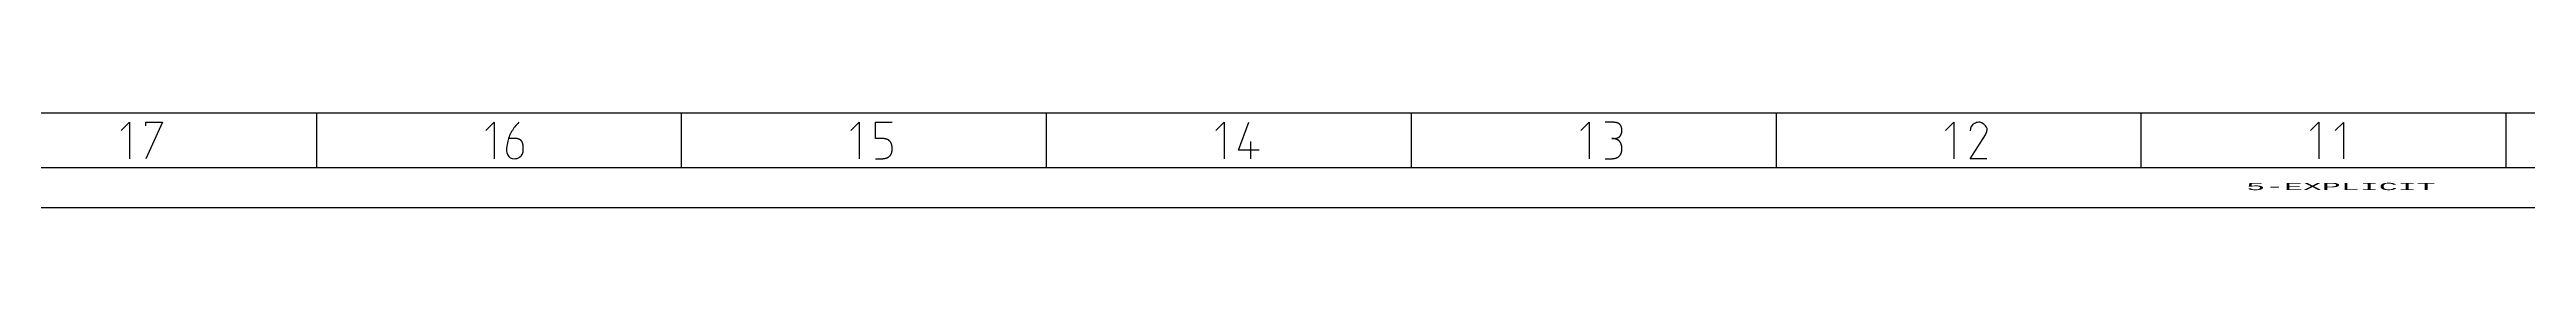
# Model space of a CAD drawing. Extents: x -912 to 8450, y -583 to 4401.
# Drawn here: x 339.4 to 678.8, y 0 to 13 of the extents above; entities that cross this region are included whole.
import ezdxf
from ezdxf.enums import TextEntityAlignment as Align

# ---------------------------------------------------------------- set-up
doc = ezdxf.new("R2010")
doc.units = 0
doc.header["$MEASUREMENT"] = 0
doc.layers.add('1', color=7, linetype='CONTINUOUS')
doc.styles.get("Standard").update_dxf_attribs({"font": 'monotxt.shx'})

# ---------------------------------------------------------------- blocks, each defined once
blk = doc.blocks.new('A0_SIZE_FORMAT_E')
at = {"layer": '1', "color": 3, "linetype": 'CONTINUOUS'}
for p, q in [((-13, 13), (-1176, 13)), ((-839.81, 10.64), (-838.67, 11.75)), ((-838.67, 11.75), (-838.67, 6.75)), ((-834.15, 11.75), (-836.43, 6.75)), ((-836.43, 11.75), (-834.15, 11.75)), ((-836.43, 11.27), (-836.43, 11.75)), ((-813, 5.5), (-813, 13)), ((-789.81, 10.64), (-788.67, 11.75)), ((-788.67, 11.75), (-788.67, 6.75)), ((-763, 5.5), (-763, 13)), ((-739.81, 10.64), (-738.67, 11.75)), ((-738.67, 11.75), (-738.67, 6.75)), ((-736.43, 11.75), (-734.15, 11.75)), ((-736.43, 9.53), (-736.43, 11.75)), ((-713, 5.5), (-713, 13)), ((-689.81, 10.64), (-688.67, 11.75)), ((-688.67, 11.75), (-688.67, 6.75)), ((-686.72, 7.94), (-685.29, 11.75)), ((-663, 5.5), (-663, 13)), ((-639.81, 10.64), (-638.67, 11.75)), ((-638.67, 11.75), (-638.67, 6.75)), ((-635.29, 11.75), (-636.46, 11.75)), ((-613, 5.5), (-613, 13)), ((-589.81, 10.64), (-588.67, 11.75)), ((-588.67, 11.75), (-588.67, 6.75)), ((-563, 5.5), (-563, 13)), ((-539.81, 10.64), (-538.67, 11.75)), ((-538.67, 11.75), (-538.67, 6.75)), ((-536.45, 10.62), (-535.31, 11.73)), ((-535.31, 11.73), (-535.31, 6.73)), ((-513, 5.5), (-513, 13)), ((-785.86, 9.53), (-786.72, 9.53)), ((-784.72, 7.86), (-784.72, 8.42)), ((-735.54, 9.53), (-736.43, 9.53)), ((-683.86, 7.94), (-686.72, 7.94)), ((-685.05, 9.13), (-685.05, 8.65)), ((-685.05, 8.65), (-685.05, 8.18)), ((-685.05, 8.18), (-685.05, 7.94)), ((-685.05, 7.94), (-685.05, 7.7)), ((-685.05, 7.7), (-685.05, 7.23)), ((-685.05, 7.23), (-685.05, 6.75)), ((-635.57, 9.53), (-635.29, 9.53)), ((-586.45, 6.73), (-584.35, 10.02)), ((-5.5, 5.5), (-1183.5, 5.5)), ((-736.43, 6.75), (-735.54, 6.75)), ((-636.46, 6.75), (-635.57, 6.75)), ((-584.16, 6.73), (-586.45, 6.73)), ((0, 0), (-1189, 0))]:
    blk.add_line(p, q, dxfattribs=at)
for points in [[(-634.18, 10.64), (-634.18, 10.71, 0.008572), (-634.18, 10.78, 0.009144), (-634.19, 10.85, 0.009774), (-634.2, 10.91, 0.01041), (-634.21, 10.98, 0.011099), (-634.22, 11.04, 0.01178), (-634.24, 11.1, 0.012498), (-634.26, 11.15, 0.013184), (-634.28, 11.2, 0.01388), (-634.3, 11.25, 0.014511), (-634.33, 11.3, 0.015103), (-634.36, 11.35, 0.015585), (-634.39, 11.39, 0.016003), (-634.42, 11.43, 0.016303), (-634.46, 11.47, 0.016408), (-634.5, 11.51, 0.016309), (-634.54, 11.54, 0.016307), (-634.58, 11.57, 0.016357), (-634.62, 11.6, 0.015482), (-634.67, 11.62, 0.01402), (-634.72, 11.65, 0.014899), (-634.78, 11.67, 0.016894), (-634.83, 11.69, 0.012088), (-634.89, 11.7, 0.004016), (-634.94, 11.72, 0.015984), (-635.01, 11.73, 0.024458), (-635.13, 11.74, 0.010713), (-635.29, 11.75, 0.005393)], [(-635.29, 9.53), (-635.22, 9.53, 0.008574), (-635.15, 9.53, 0.009146), (-635.08, 9.54, 0.009776), (-635.01, 9.55, 0.010412), (-634.95, 9.56, 0.011102), (-634.89, 9.57, 0.011783), (-634.83, 9.59, 0.012501), (-634.78, 9.61, 0.013188), (-634.72, 9.63, 0.013883), (-634.67, 9.65, 0.014515), (-634.62, 9.68, 0.015106), (-634.58, 9.71, 0.015589), (-634.54, 9.74, 0.016006), (-634.5, 9.77, 0.016307), (-634.46, 9.81, 0.016411), (-634.42, 9.85, 0.016311), (-634.39, 9.89, 0.016308), (-634.36, 9.93, 0.016358), (-634.33, 9.98, 0.015483), (-634.3, 10.02, 0.014021), (-634.28, 10.07, 0.014899), (-634.26, 10.13, 0.016893), (-634.24, 10.18, 0.012087), (-634.22, 10.24, 0.004016), (-634.21, 10.29, 0.015982), (-634.2, 10.36, 0.024454), (-634.19, 10.48, 0.010711), (-634.18, 10.64, 0.005391)], [(-784.72, 8.42), (-784.72, 8.49, 0.008817), (-784.72, 8.56, 0.009403), (-784.73, 8.63, 0.010047), (-784.74, 8.69, 0.010695), (-784.75, 8.75, 0.011394), (-784.76, 8.82, 0.012081), (-784.78, 8.87, 0.0128), (-784.8, 8.93, 0.013481), (-784.82, 8.98, 0.014163), (-784.85, 9.03, 0.014772), (-784.87, 9.08, 0.015331), (-784.9, 9.13, 0.015774), (-784.93, 9.17, 0.016141), (-784.97, 9.21, 0.016388), (-785, 9.25, 0.016431), (-785.04, 9.28, 0.016272), (-785.09, 9.32, 0.01621), (-785.13, 9.35, 0.016204), (-785.18, 9.38, 0.015285), (-785.23, 9.4, 0.013803), (-785.28, 9.43, 0.01463), (-785.33, 9.45, 0.016548), (-785.39, 9.47, 0.011814), (-785.45, 9.48, 0.003922), (-785.5, 9.5, 0.015594), (-785.58, 9.51, 0.023814), (-785.7, 9.52, 0.010421), (-785.86, 9.53, 0.005244)], [(-734.15, 8.14), (-734.15, 8.23, 0.008574), (-734.15, 8.32, 0.009146), (-734.16, 8.4, 0.009776), (-734.17, 8.48, 0.010412), (-734.19, 8.56, 0.011102), (-734.21, 8.64, 0.011783), (-734.23, 8.71, 0.012502), (-734.25, 8.78, 0.013189), (-734.28, 8.84, 0.013885), (-734.3, 8.91, 0.014517), (-734.34, 8.97, 0.015109), (-734.37, 9.02, 0.015592), (-734.41, 9.08, 0.016009), (-734.45, 9.13, 0.01631), (-734.5, 9.18, 0.016415), (-734.55, 9.22, 0.016315), (-734.6, 9.26, 0.016312), (-734.65, 9.3, 0.016362), (-734.71, 9.34, 0.015486), (-734.77, 9.37, 0.014024), (-734.83, 9.4, 0.014902), (-734.9, 9.43, 0.016896), (-734.97, 9.45, 0.012089), (-735.04, 9.47, 0.004017), (-735.1, 9.49, 0.015984), (-735.19, 9.5, 0.024457), (-735.34, 9.52, 0.010712), (-735.54, 9.53, 0.005392)], [(-735.54, 6.75), (-735.45, 6.75, 0.008575), (-735.36, 6.76, 0.009146), (-735.27, 6.76, 0.009777), (-735.19, 6.78, 0.010413), (-735.11, 6.79, 0.011102), (-735.04, 6.81, 0.011784), (-734.97, 6.83, 0.012503), (-734.9, 6.85, 0.013189), (-734.83, 6.88, 0.013885), (-734.77, 6.91, 0.014517), (-734.71, 6.94, 0.015108), (-734.65, 6.98, 0.015591), (-734.6, 7.01, 0.016008), (-734.55, 7.06, 0.016309), (-734.5, 7.1, 0.016413), (-734.45, 7.15, 0.016313), (-734.41, 7.2, 0.01631), (-734.37, 7.25, 0.01636), (-734.34, 7.31, 0.015484), (-734.3, 7.37, 0.014022), (-734.28, 7.43, 0.0149), (-734.25, 7.5, 0.016894), (-734.23, 7.57, 0.012087), (-734.21, 7.64, 0.004016), (-734.19, 7.71, 0.015982), (-734.17, 7.79, 0.024454), (-734.16, 7.94, 0.010711), (-734.15, 8.14, 0.005391)], [(-634.18, 8.14), (-634.18, 8.23, 0.008572), (-634.18, 8.32, 0.009144), (-634.19, 8.4, 0.009774), (-634.2, 8.48, 0.01041), (-634.22, 8.56, 0.011099), (-634.23, 8.64, 0.01178), (-634.25, 8.71, 0.012499), (-634.28, 8.78, 0.013185), (-634.3, 8.84, 0.013881), (-634.33, 8.91, 0.014512), (-634.37, 8.97, 0.015104), (-634.4, 9.02, 0.015587), (-634.44, 9.08, 0.016004), (-634.48, 9.13, 0.016305), (-634.53, 9.18, 0.01641), (-634.57, 9.22, 0.016311), (-634.63, 9.26, 0.016309), (-634.68, 9.3, 0.016359), (-634.74, 9.34, 0.015484), (-634.8, 9.37, 0.014022), (-634.86, 9.4, 0.014901), (-634.93, 9.43, 0.016896), (-635, 9.45, 0.012089), (-635.07, 9.47, 0.004017), (-635.13, 9.49, 0.015985), (-635.22, 9.5, 0.02446), (-635.37, 9.52, 0.010714), (-635.57, 9.53, 0.005393)], [(-635.57, 6.75), (-635.47, 6.75, 0.008573), (-635.39, 6.76, 0.009145), (-635.3, 6.76, 0.009775), (-635.22, 6.78, 0.010412), (-635.14, 6.79, 0.011101), (-635.07, 6.81, 0.011783), (-635, 6.83, 0.012502), (-634.93, 6.85, 0.013188), (-634.86, 6.88, 0.013884), (-634.8, 6.91, 0.014516), (-634.74, 6.94, 0.015108), (-634.68, 6.98, 0.015591), (-634.63, 7.01, 0.016009), (-634.57, 7.06, 0.01631), (-634.53, 7.1, 0.016415), (-634.48, 7.15, 0.016315), (-634.44, 7.2, 0.016313), (-634.4, 7.25, 0.016363), (-634.37, 7.31, 0.015487), (-634.33, 7.37, 0.014024), (-634.3, 7.43, 0.014902), (-634.28, 7.5, 0.016897), (-634.25, 7.57, 0.01209), (-634.23, 7.64, 0.004017), (-634.22, 7.71, 0.015985), (-634.2, 7.79, 0.024459), (-634.19, 7.94, 0.010713), (-634.18, 8.14, 0.005392)]]:
    blk.add_lwpolyline(points, format="xyb", dxfattribs=at)
for points, knots in [([(-785.29, 11.75), (-785.7, 11.36), (-786.21, 10.72), (-786.66, 9.74), (-786.9, 8.96), (-787.04, 7.91), (-786.85, 7.05), (-786.36, 6.74), (-785.86, 6.75)], [0, 0, 0, 0, 0.25, 0.375, 0.5, 0.625, 0.75, 1, 1, 1, 1]), ([(-584.35, 10.02), (-584.19, 10.36), (-583.92, 10.92), (-584.74, 11.66), (-585.26, 11.81), (-586.13, 11.55), (-586.47, 11.01), (-586.45, 10.59)], [0, 0, 0, 0, 0.166667, 0.333333, 0.5, 0.666667, 1, 1, 1, 1])]:
    blk.add_open_spline(points, degree=3, knots=knots, dxfattribs=at)
blk.add_open_spline([(-785.86, 6.75), (-785.76, 6.74), (-785.54, 6.8), (-785.32, 6.85), (-784.77, 7.29), (-784.74, 7.64), (-784.72, 7.86)], degree=3, dxfattribs=at)
for tag, height, p in [('REFERENCE', 3, (-85.38, 135.86)), ('CADTYPE', 3, (-169.79, 87.77)), ('CADLOC.', 3, (-142.12, 87.54)), ('OPER.NO.', 3, (-169.47, 73.86)), ('UNIT', 3, (-142.37, 74.04)), ('DRAWING', 4, (-70.3, 74.33)), ('SHT', 3, (-18.73, 65.4)), ('DESIGN', 3, (-169.47, 59.71)), ('DETAIL', 3, (-142.37, 59.82)), ('TITLE1', 4, (-79.24, 57.66)), ('OF', 3, (-18.73, 58.64)), ('RH/LH', 3, (-22.58, 50.9)), ('TITLE2', 4, (-79.48, 48.12)), ('CHECKED', 3, (-169.47, 45.59)), ('SAFETY', 3, (-142.37, 45.59)), ('SHOWN', 3, (-22.69, 45.29)), ('SCALE', 3, (-169.47, 31.7)), ('YYYYMMDD', 3, (-142.37, 31.81))]:
    blk.add_attdef(tag, text='', height=height, dxfattribs=at).set_placement(p, align=Align.MIDDLE_CENTER)
for tag, p in [('FECDS_VERSION', (-133.17, 100.29)), ('DRW-CAD_FILE', (-111.32, 87.91)), ('VERSION', (-57.34, 87.81)), ('DIVISION', (-91.29, 37.38)), ('PLANT', (-91.29, 30.7)), ('GSDB', (-32.68, 30.49))]:
    blk.add_attdef(tag, text='', height=3, dxfattribs=at).set_placement(p, align=Align.MIDDLE_LEFT)
at = {"layer": '1', "color": 3, "linetype": 'CONTINUOUS', "width": 0.9}
blk.add_attdef('DTMC', text='', height=3, dxfattribs=at).set_placement((-26.48, 92.22), align=Align.MIDDLE_CENTER)

msp = doc.modelspace()

# ---------------------------------------------------------------- block references
at = {"layer": '1'}
msp.add_blockref('A0_SIZE_FORMAT_E', (1189, 0), dxfattribs=at)

# ---------------------------------------------------------------- texts
at = {"layer": '1', "color": 7, "linetype": 'CONTINUOUS', "width": 3}
msp.add_text('5-EXPLICIT', height=1, dxfattribs=at).set_placement((640.35963, 2.42924))

doc.saveas('drawing.dxf')
